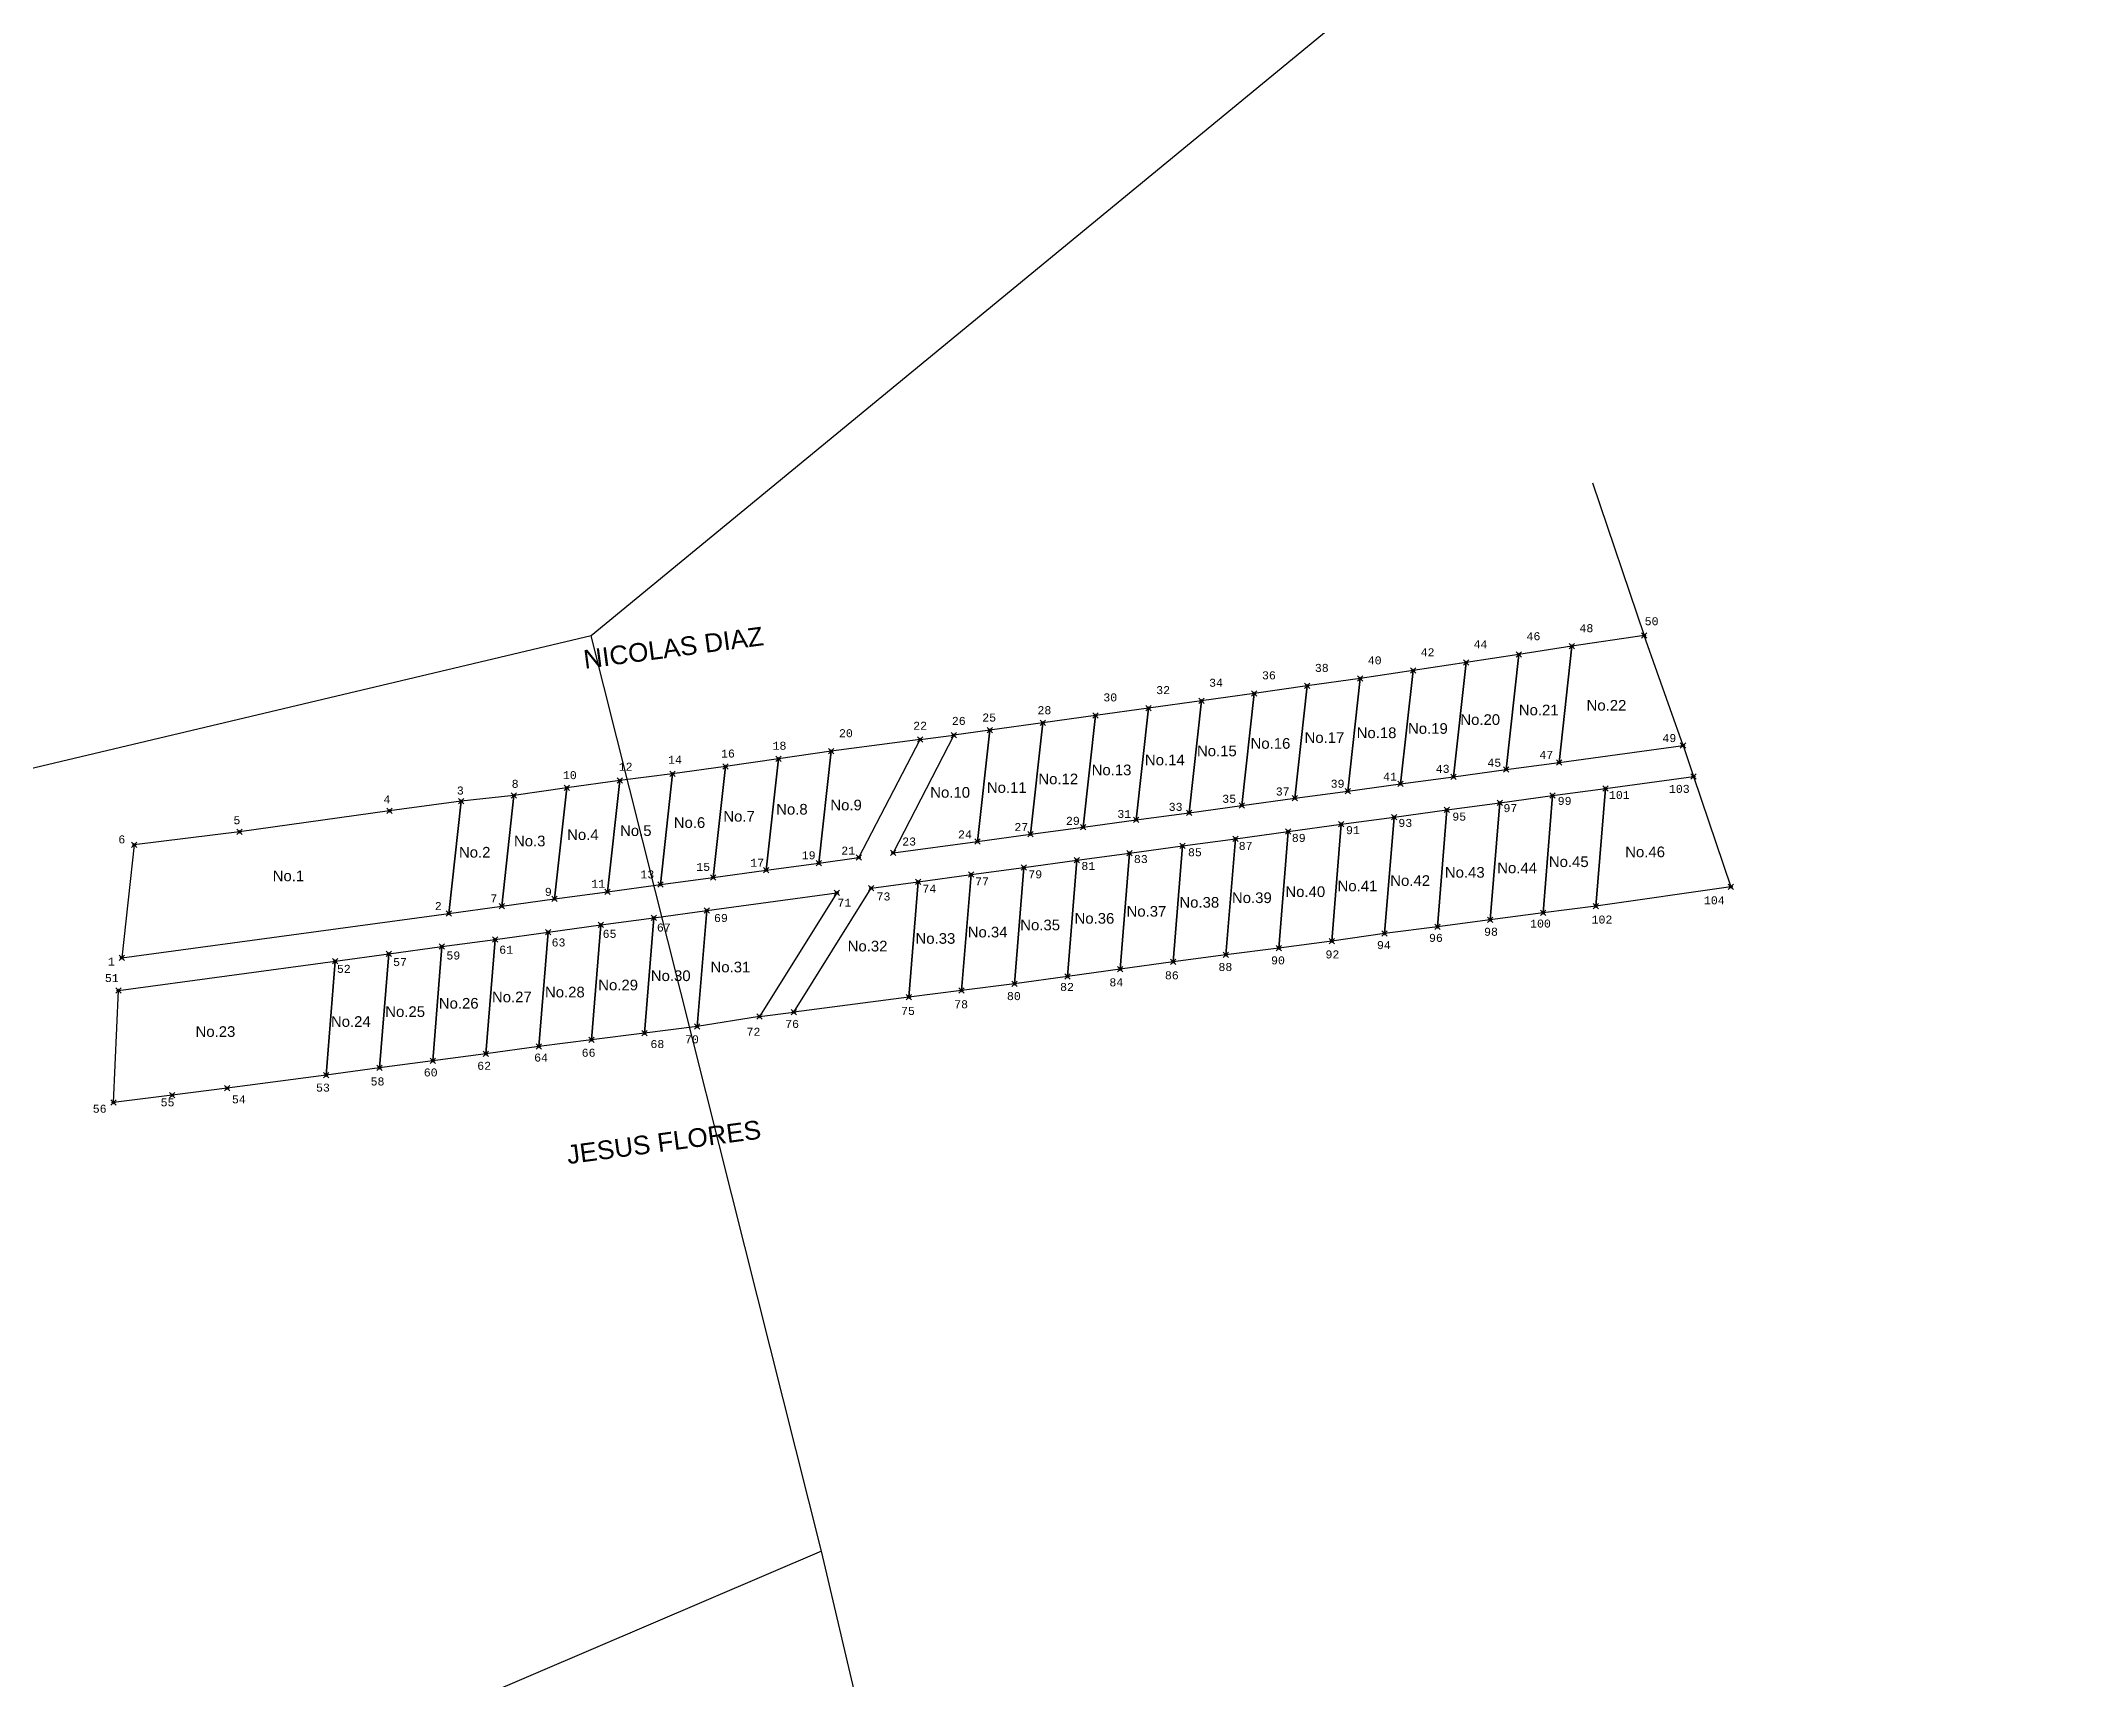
# Model space of a CAD drawing. Header units: millimetres. Extents: x 553705 to 560987, y 1303667 to 1309938.
# Drawn here: x 554166.9 to 554546.1, y 1306452.4 to 1306759.6 of the extents above; entities that cross this region are included whole.
import ezdxf

# ---------------------------------------------------------------- set-up
doc = ezdxf.new("R2010")
doc.units = ezdxf.units.MM
doc.header["$PDMODE"] = 35
doc.header["$PDSIZE"] = 0.5
for name, color, linetype in [('2', 7, 'Continuous'), ('CERCO', 6, 'Continuous'), ('CVL_PUNTO', 250, 'Continuous'), ('CVL_PUNTO_NUM', 2, 'Continuous'), ('texto', 212, 'Continuous')]:
    doc.layers.add(name, color=color, linetype=linetype)
doc.styles.add('MONOTXT4', font='Monotxt4.shx')
doc.styles.add('PUNTOS PI', font='arial.ttf', dxfattribs={"height": 1.5})

msp = doc.modelspace()

# ---------------------------------------------------------------- linework, layer by layer
at = {"color": 1}
for p, q in [((554331.817, 1306628.573), (554338.072, 1306629.402)), ((554301.695, 1306576.634), (554308.112, 1306577.475))]:
    msp.add_line(p, q, dxfattribs=at)
for points in [[(554451.544, 1306624.283), (554474.754, 1306627.44), (554467.474, 1306648.088), (554453.943, 1306646.032)], [(554431.726, 1306621.588), (554441.635, 1306622.936), (554444.016, 1306644.525), (554434.09, 1306643.022)], [(554441.635, 1306622.936), (554451.544, 1306624.283), (554453.943, 1306646.032), (554444.016, 1306644.525)], [(554402, 1306617.545), (554411.909, 1306618.893), (554414.238, 1306640.016), (554404.322, 1306638.601)], [(554411.909, 1306618.893), (554421.818, 1306620.24), (554424.164, 1306641.519), (554414.238, 1306640.016)], [(554421.818, 1306620.24), (554431.726, 1306621.588), (554434.09, 1306643.022), (554424.164, 1306641.519)], [(554372.274, 1306613.502), (554382.183, 1306614.85), (554384.495, 1306635.82), (554374.584, 1306634.448)], [(554382.183, 1306614.85), (554392.091, 1306616.197), (554394.409, 1306637.209), (554384.495, 1306635.82)], [(554392.091, 1306616.197), (554402, 1306617.545), (554404.322, 1306638.601), (554394.409, 1306637.209)], [(554352.456, 1306610.807), (554362.365, 1306612.154), (554364.672, 1306633.075), (554354.761, 1306631.703)], [(554362.365, 1306612.154), (554372.274, 1306613.502), (554374.584, 1306634.448), (554364.672, 1306633.075)], [(554312.821, 1306605.416), (554320.281, 1306606.431), (554331.817, 1306628.573), (554315.131, 1306626.362)], [(554326.72, 1306607.307), (554342.547, 1306609.459), (554344.849, 1306630.33), (554338.072, 1306629.402)], [(554342.547, 1306609.459), (554352.456, 1306610.807), (554354.761, 1306631.703), (554344.849, 1306630.33)], [(554293.004, 1306602.721), (554302.912, 1306604.069), (554305.215, 1306624.949), (554295.294, 1306623.493)], [(554302.912, 1306604.069), (554312.821, 1306605.416), (554315.131, 1306626.362), (554305.215, 1306624.949)], [(554263.277, 1306598.678), (554273.186, 1306600.026), (554275.487, 1306620.891), (554265.574, 1306619.502)], [(554273.186, 1306600.026), (554283.095, 1306601.373), (554285.385, 1306622.144), (554275.487, 1306620.891)], [(554283.095, 1306601.373), (554293.004, 1306602.721), (554295.294, 1306623.493), (554285.385, 1306622.144)], [(554460.227, 1306619.409), (554476.713, 1306621.651), (554483.715, 1306600.965), (554458.442, 1306597.355)], [(554182.168, 1306587.647), (554243.46, 1306595.983), (554245.778, 1306617.001), (554232.306, 1306615.188), (554204.202, 1306611.268), (554184.501, 1306608.821)], [(554243.46, 1306595.983), (554253.368, 1306597.331), (554255.657, 1306618.078), (554245.778, 1306617.001)], [(554253.368, 1306597.331), (554263.277, 1306598.678), (554265.574, 1306619.502), (554255.657, 1306618.078)], [(554440.409, 1306616.714), (554450.318, 1306618.061), (554448.541, 1306596.106), (554438.635, 1306594.793)], [(554450.318, 1306618.061), (554460.227, 1306619.409), (554458.442, 1306597.355), (554448.541, 1306596.106)], [(554410.683, 1306612.671), (554420.592, 1306614.018), (554418.828, 1306592.223), (554408.909, 1306590.755)], [(554420.592, 1306614.018), (554430.5, 1306615.366), (554428.73, 1306593.486), (554418.828, 1306592.223)], [(554430.5, 1306615.366), (554440.409, 1306616.714), (554438.635, 1306594.793), (554428.73, 1306593.486)], [(554380.957, 1306608.628), (554390.865, 1306609.975), (554389.102, 1306588.191), (554379.195, 1306586.867)], [(554390.865, 1306609.975), (554400.774, 1306611.323), (554399.005, 1306589.46), (554389.102, 1306588.191)], [(554400.774, 1306611.323), (554410.683, 1306612.671), (554408.909, 1306590.755), (554399.005, 1306589.46)], [(554351.23, 1306604.585), (554361.139, 1306605.932), (554359.376, 1306584.146), (554349.466, 1306582.79)], [(554361.139, 1306605.932), (554371.048, 1306607.28), (554369.286, 1306585.508), (554359.376, 1306584.146)], [(554371.048, 1306607.28), (554380.957, 1306608.628), (554379.195, 1306586.867), (554369.286, 1306585.508)], [(554322.593, 1306600.69), (554331.413, 1306601.89), (554329.661, 1306580.247), (554308.112, 1306577.475)], [(554331.413, 1306601.89), (554341.321, 1306603.237), (554339.564, 1306581.519), (554329.661, 1306580.247)], [(554341.321, 1306603.237), (554351.23, 1306604.585), (554349.466, 1306582.79), (554339.564, 1306581.519)], [(554291.778, 1306596.499), (554316.154, 1306599.814), (554301.695, 1306576.634), (554290.02, 1306574.779)], [(554271.96, 1306593.804), (554281.869, 1306595.151), (554280.118, 1306573.521), (554270.217, 1306572.263)], [(554281.869, 1306595.151), (554291.778, 1306596.499), (554290.02, 1306574.779), (554280.118, 1306573.521)], [(554242.168, 1306589.752), (554252.142, 1306591.109), (554250.407, 1306569.665), (554240.434, 1306568.326)], [(554252.142, 1306591.109), (554262.051, 1306592.456), (554260.315, 1306571.005), (554250.407, 1306569.665)], [(554262.051, 1306592.456), (554271.96, 1306593.804), (554270.217, 1306572.263), (554260.315, 1306571.005)], [(554181.519, 1306581.503), (554222.174, 1306587.033), (554220.446, 1306565.676), (554201.877, 1306563.226), (554191.571, 1306561.918), (554180.592, 1306560.52)], [(554222.174, 1306587.033), (554232.179, 1306588.393), (554230.448, 1306567.002), (554220.446, 1306565.676)], [(554232.179, 1306588.393), (554242.168, 1306589.752), (554240.434, 1306568.326), (554230.448, 1306567.002)]]:
    msp.add_lwpolyline(points, close=True, dxfattribs=at)
msp.add_lwpolyline([(554474.754, 1306627.44), (554476.713, 1306621.651)], dxfattribs=at)
at = {"layer": '2', "color": 1, "linetype": 'Continuous'}
for p, q in [((554546.073, 1306874.951), (554270.114, 1306648.001)), ((554313.272, 1306476.442), (554270.114, 1306648.001)), ((554313.272, 1306476.442), (554171.985, 1306416.036)), ((554327.426, 1306416.198), (554313.272, 1306476.442))]:
    msp.add_line(p, q, dxfattribs=at)
msp.add_lwpolyline([(554270.114, 1306648.001), (554051.806, 1306596.177), (554018.374, 1306757.624)], dxfattribs=at)
at = {"layer": 'CERCO', "color": 1}
msp.add_line((554457.796, 1306676.682), (554467.474, 1306648.088), dxfattribs=at)
at = {"layer": 'CVL_PUNTO', "color": 1}
for p in [(554467.474, 1306648.088), (554434.09, 1306643.022), (554444.016, 1306644.525), (554453.943, 1306646.032), (554414.238, 1306640.016), (554424.164, 1306641.519), (554384.495, 1306635.82), (554394.409, 1306637.209), (554404.322, 1306638.601), (554354.761, 1306631.703), (554364.672, 1306633.075), (554374.584, 1306634.448), (554331.817, 1306628.573), (554338.072, 1306629.402), (554344.849, 1306630.33), (554305.215, 1306624.949), (554315.131, 1306626.362), (554451.544, 1306624.283), (554474.754, 1306627.44), (554275.487, 1306620.891), (554285.385, 1306622.144), (554295.294, 1306623.493), (554421.818, 1306620.24), (554431.726, 1306621.588), (554441.635, 1306622.936), (554476.713, 1306621.651), (554245.778, 1306617.001), (554255.657, 1306618.078), (554265.574, 1306619.502), (554402, 1306617.545), (554411.909, 1306618.893), (554440.409, 1306616.714), (554450.318, 1306618.061), (554460.227, 1306619.409), (554232.306, 1306615.188), (554372.274, 1306613.502), (554382.183, 1306614.85), (554392.091, 1306616.197), (554410.683, 1306612.671), (554420.592, 1306614.018), (554430.5, 1306615.366), (554184.501, 1306608.821), (554204.202, 1306611.268), (554342.547, 1306609.459), (554352.456, 1306610.807), (554362.365, 1306612.154), (554390.865, 1306609.975), (554400.774, 1306611.323), (554312.821, 1306605.416), (554320.281, 1306606.431), (554326.72, 1306607.307), (554361.139, 1306605.932), (554371.048, 1306607.28), (554380.957, 1306608.628), (554283.095, 1306601.373), (554293.004, 1306602.721), (554302.912, 1306604.069), (554331.413, 1306601.89), (554341.321, 1306603.237), (554351.23, 1306604.585), (554253.368, 1306597.331), (554263.277, 1306598.678), (554273.186, 1306600.026), (554316.154, 1306599.814), (554322.593, 1306600.69), (554458.442, 1306597.355), (554483.715, 1306600.965), (554243.46, 1306595.983), (554271.96, 1306593.804), (554281.869, 1306595.151), (554291.778, 1306596.499), (554428.73, 1306593.486), (554438.635, 1306594.793), (554448.541, 1306596.106), (554242.168, 1306589.752), (554252.142, 1306591.109), (554262.051, 1306592.456), (554408.909, 1306590.755), (554418.828, 1306592.223), (554182.168, 1306587.647), (554222.174, 1306587.033), (554232.179, 1306588.393), (554379.195, 1306586.867), (554389.102, 1306588.191), (554399.005, 1306589.46), (554349.466, 1306582.79), (554359.376, 1306584.146), (554369.286, 1306585.508), (554181.519, 1306581.503), (554329.661, 1306580.247), (554339.564, 1306581.519), (554290.02, 1306574.779), (554301.695, 1306576.634), (554308.112, 1306577.475), (554260.315, 1306571.005), (554270.217, 1306572.263), (554280.118, 1306573.521), (554230.448, 1306567.002), (554240.434, 1306568.326), (554250.407, 1306569.665), (554201.877, 1306563.226), (554220.446, 1306565.676), (554180.592, 1306560.52), (554191.571, 1306561.918)]:
    msp.add_point(p, dxfattribs=at)

# ---------------------------------------------------------------- texts
at = {"layer": 'CVL_PUNTO_NUM', "color": 1, "style": 'MONOTXT4'}
for s, p in [('50', (554467.575, 1306649.982)), ('44', (554435.51, 1306645.665)), ('46', (554445.43, 1306647.171)), ('48', (554455.35, 1306648.682)), ('40', (554415.672, 1306642.651)), ('42', (554425.59, 1306644.159)), ('34', (554385.936, 1306638.452)), ('36', (554395.847, 1306639.842)), ('38', (554405.759, 1306641.235)), ('30', (554366.115, 1306635.706)), ('32', (554376.025, 1306637.079)), ('22', (554330.475, 1306630.395)), ('26', (554337.721, 1306631.3)), ('25', (554343.417, 1306631.933)), ('28', (554353.771, 1306633.311)), ('18', (554304.12, 1306626.646)), ('20', (554316.572, 1306628.993)), ('49', (554470.897, 1306628.08)), ('14', (554284.528, 1306624.011)), ('16', (554294.463, 1306625.186)), ('45', (554438.093, 1306623.459)), ('47', (554447.833, 1306624.919)), ('8', (554255.23, 1306619.509)), ('10', (554264.828, 1306621.134)), ('12', (554275.285, 1306622.718)), ('39', (554408.715, 1306619.524)), ('41', (554418.558, 1306620.867)), ('43', (554428.41, 1306622.317)), ('4', (554231.207, 1306616.603)), ('3', (554244.955, 1306618.249)), ('35', (554388.402, 1306616.701)), ('37', (554398.434, 1306618.071)), ('99', (554451.269, 1306616.303)), ('101', (554460.871, 1306617.423)), ('103', (554472.11, 1306618.561)), ('5', (554203.082, 1306612.691)), ('29', (554359.107, 1306612.571)), ('31', (554368.74, 1306613.86)), ('33', (554378.364, 1306615.192)), ('93', (554421.408, 1306612.177)), ('95', (554431.518, 1306613.359)), ('97', (554441.108, 1306614.957)), ('6', (554181.514, 1306609.096)), ('23', (554328.417, 1306608.693)), ('24', (554338.879, 1306610.016)), ('27', (554349.442, 1306611.403)), ('87', (554391.484, 1306607.867)), ('89', (554401.44, 1306609.368)), ('91', (554411.593, 1306610.826)), ('15', (554289.825, 1306603.941)), ('17', (554299.945, 1306604.709)), ('19', (554309.59, 1306606.114)), ('21', (554316.998, 1306606.979)), ('81', (554361.997, 1306604.112)), ('83', (554371.842, 1306605.408)), ('85', (554381.979, 1306606.681)), ('11', (554270.15, 1306600.782)), ('13', (554279.352, 1306602.535)), ('77', (554342.078, 1306601.209)), ('79', (554352.057, 1306602.546)), ('2', (554240.816, 1306596.6)), ('7', (554251.232, 1306598.017)), ('9', (554261.45, 1306599.26)), ('71', (554316.281, 1306597.237)), ('73', (554323.617, 1306598.398)), ('74', (554332.213, 1306599.837)), ('104', (554478.671, 1306597.669)), ('67', (554282.444, 1306592.575)), ('69', (554293.148, 1306594.358)), ('100', (554446.098, 1306593.317)), ('102', (554457.616, 1306594.07)), ('63', (554262.714, 1306589.779)), ('65', (554272.275, 1306591.394)), ('94', (554417.395, 1306589.288)), ('96', (554427.152, 1306590.631)), ('98', (554437.471, 1306591.782)), ('1', (554179.541, 1306586.198)), ('57', (554233.005, 1306586.101)), ('59', (554242.992, 1306587.337)), ('61', (554252.894, 1306588.412)), ('88', (554387.692, 1306585.181)), ('90', (554397.551, 1306586.415)), ('92', (554407.752, 1306587.535)), ('51', (554178.986, 1306583.11)), ('52', (554222.471, 1306584.829)), ('82', (554358.011, 1306581.434)), ('84', (554367.251, 1306582.297)), ('86', (554377.651, 1306583.613)), ('78', (554338.161, 1306578.192)), ('80', (554348.048, 1306579.723)), ('76', (554306.489, 1306574.503)), ('75', (554328.205, 1306576.937)), ('68', (554281.235, 1306570.736)), ('70', (554287.711, 1306571.625)), ('72', (554299.246, 1306573.032)), ('62', (554248.776, 1306566.655)), ('64', (554259.441, 1306568.199)), ('66', (554268.348, 1306569.106)), ('53', (554218.561, 1306562.566)), ('58', (554228.789, 1306563.724)), ('60', (554238.756, 1306565.414)), ('56', (554176.714, 1306558.614)), ('55', (554189.441, 1306559.805)), ('54', (554202.799, 1306560.371))]:
    msp.add_text(s, height=1.5, dxfattribs=at).set_placement(p)
at = {"layer": 'texto', "color": 1, "style": 'PUNTOS PI'}
for s, p in [('NICOLAS DIAZ', (554268.939, 1306641.806)), ('JESUS FLORES', (554265.791, 1306548.97))]:
    msp.add_text(s, height=3.5, rotation=7.55267, dxfattribs=at).set_placement(p)
for s, p in [('No.22', (554456.685, 1306633.974)), ('No.20', (554433.023, 1306631.297)), ('No.21', (554443.984, 1306633.098)), ('No.16', (554393.709, 1306626.83)), ('No.17', (554403.827, 1306627.931)), ('No.18', (554413.595, 1306628.822)), ('No.19', (554423.22, 1306629.63)), ('No.14', (554373.913, 1306623.736)), ('No.15', (554383.663, 1306625.431)), ('No.11', (554344.29, 1306618.567)), ('No.12', (554353.938, 1306620.171)), ('No.13', (554363.921, 1306621.867)), ('No.9', (554314.956, 1306615.283)), ('No.10', (554333.676, 1306617.656)), ('No.6', (554285.607, 1306611.994)), ('No.7', (554294.894, 1306613.168)), ('No.8', (554304.8, 1306614.494)), ('No.3', (554255.658, 1306608.547)), ('No.4', (554265.623, 1306609.729)), ('No.5', (554275.543, 1306610.481)), ('No.2', (554245.35, 1306606.435)), ('No.44', (554439.939, 1306603.504)), ('No.45', (554449.617, 1306604.661)), ('No.46', (554463.924, 1306606.502)), ('No.1', (554210.442, 1306602.01)), ('No.41', (554410.016, 1306600.119)), ('No.42', (554419.892, 1306601.125)), ('No.43', (554430.126, 1306602.666)), ('No.38', (554380.372, 1306597.041)), ('No.39', (554390.22, 1306597.91)), ('No.40', (554400.239, 1306599.043)), ('No.35', (554350.547, 1306592.805)), ('No.36', (554360.719, 1306594.046)), ('No.37', (554370.469, 1306595.358)), ('No.32', (554318.203, 1306588.839)), ('No.33', (554330.913, 1306590.274)), ('No.34', (554340.699, 1306591.472)), ('No.31', (554292.496, 1306584.922)), ('No.29', (554271.453, 1306581.549)), ('No.30', (554281.311, 1306583.291)), ('No.26', (554241.575, 1306578.121)), ('No.27', (554251.532, 1306579.315)), ('No.28', (554261.47, 1306580.225)), ('No.24', (554221.358, 1306574.705)), ('No.25', (554231.538, 1306576.562)), ('No.23', (554195.983, 1306572.827))]:
    msp.add_text(s, height=2, dxfattribs=at).set_placement(p)

doc.saveas('drawing.dxf')
